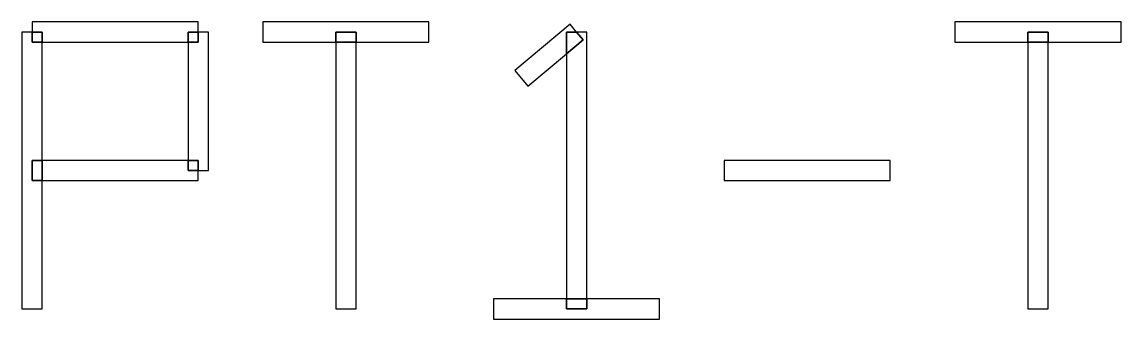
# Model space of a CAD drawing. Header units: millimetres. Extents: x -6 to 5.9, y -1.6 to 1.6.
import ezdxf

# ---------------------------------------------------------------- set-up
doc = ezdxf.new("R2010")
doc.units = ezdxf.units.MM
doc.layers.add('LASER_MARK', color=7, linetype='Continuous')

msp = doc.modelspace()

# ---------------------------------------------------------------- linework, layer by layer
at = {"layer": 'LASER_MARK'}
for points in [[(-5.9, 1.5), (-5.79, 1.5), (-5.79, 1.39), (-4.21, 1.39), (-4.21, 1.5), (-4.1, 1.5), (-4.1, 1.61), (-5.9, 1.61)], [(-3.4, 1.61), (-3.4, 1.39), (-2.61, 1.39), (-2.61, 1.5), (-2.39, 1.5), (-2.39, 1.39), (-1.6, 1.39), (-1.6, 1.61)], [(-0.67, 1.085), (-0.53, 0.915), (-0.11, 1.265), (-0.11, 1.5), (0, 1.5), (-0.07, 1.585)], [(4.1, 1.61), (4.1, 1.39), (4.89, 1.39), (4.89, 1.5), (5.11, 1.5), (5.11, 1.39), (5.9, 1.39), (5.9, 1.61)], [(-5.79, -1.5), (-5.79, -0.11), (-5.9, -0.11), (-5.9, 0.11), (-5.79, 0.11), (-5.79, 1.39), (-5.9, 1.39), (-5.9, 1.5), (-6.01, 1.5), (-6.01, -1.5)], [(-5.9, 1.5), (-5.9, 1.39), (-5.79, 1.39), (-5.79, 1.5)], [(-4.1, 1.5), (-4.1, 1.39), (-4.21, 1.39), (-4.21, 0.11), (-4.1, 0.11), (-4.1, 0), (-3.99, 0), (-3.99, 1.5)], [(-4.1, 1.5), (-4.21, 1.5), (-4.21, 1.39), (-4.1, 1.39)], [(-2.61, 1.39), (-2.39, 1.39), (-2.39, 1.5), (-2.61, 1.5)], [(0, 1.5), (0.07, 1.415), (-0.11, 1.265), (-0.11, -1.39), (0.11, -1.39), (0.11, 1.5)], [(0, 1.5), (-0.11, 1.5), (-0.11, 1.265), (0.07, 1.415)], [(4.89, 1.39), (5.11, 1.39), (5.11, 1.5), (4.89, 1.5)], [(-2.39, 1.39), (-2.61, 1.39), (-2.61, -1.5), (-2.39, -1.5)], [(5.11, 1.39), (4.89, 1.39), (4.89, -1.5), (5.11, -1.5)], [(-5.79, -0.11), (-5.79, 0.11), (-5.9, 0.11), (-5.9, -0.11)], [(-4.1, -0.11), (-4.1, 0), (-4.21, 0), (-4.21, 0.11), (-5.79, 0.11), (-5.79, -0.11)], [(-4.1, 0), (-4.1, 0.11), (-4.21, 0.11), (-4.21, 0)], [(3.4, 0.11), (1.6, 0.11), (1.6, -0.11), (3.4, -0.11)], [(-0.9, -1.39), (-0.9, -1.61), (0.9, -1.61), (0.9, -1.39), (0.11, -1.39), (0.11, -1.5), (-0.11, -1.5), (-0.11, -1.39)], [(0.11, -1.39), (-0.11, -1.39), (-0.11, -1.5), (0.11, -1.5)]]:
    msp.add_lwpolyline(points, close=True, dxfattribs=at)

doc.saveas('drawing.dxf')
